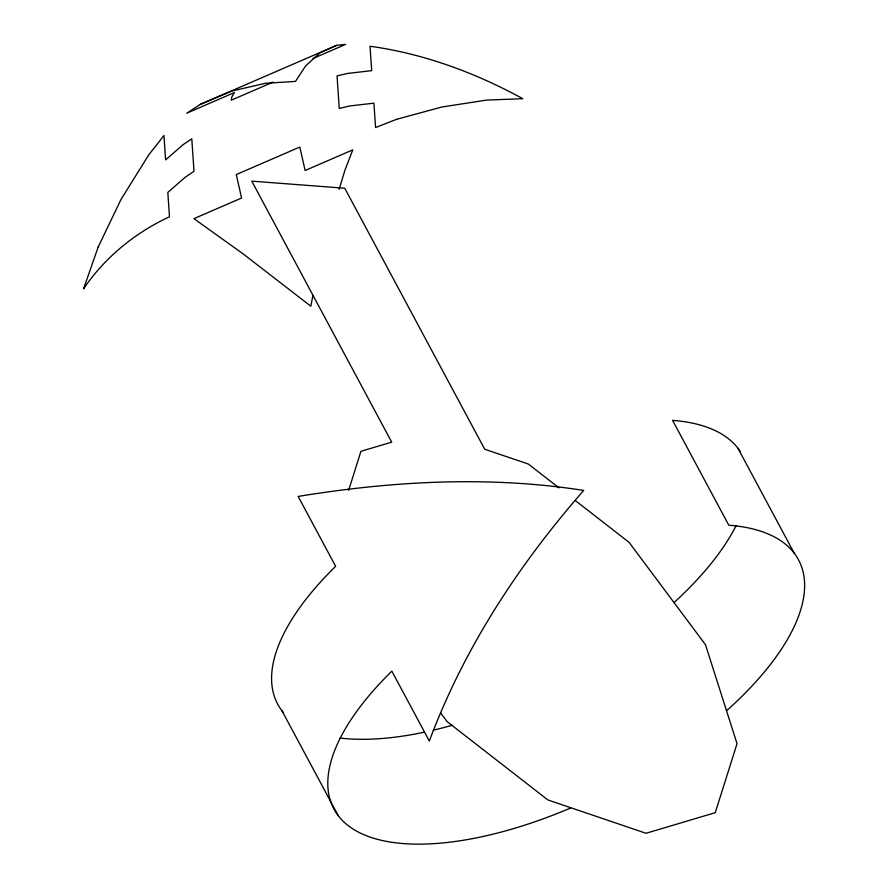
<?xml version="1.0" encoding="UTF-8"?>
<svg xmlns="http://www.w3.org/2000/svg" width="888" height="888" viewBox="0 0 888 888"><rect width="100%" height="100%" fill="white"/><g stroke="black" fill="none" stroke-linecap="round" stroke-linejoin="round"><path stroke-width="1.33" d="M312.898 295.593L310.811 306.194L242.813 253.646L193.928 218.659L241.58 198.024L236.286 174.559L299.822 147.042L305.117 170.507L352.78 149.861L345.088 169.786L339.083 189.344M348.618 490.376L360.939 451.304L391.708 442.146L251.759 181.152L344.755 188.223L484.704 449.217L528.327 464.036L558.996 487.878M312.976 58.519L345.587 44.4L336.608 45.344L200.366 104.351L186.735 113.198L234.388 92.552L231.79 96.992L231.224 100.222L273.16 82.062M336.608 45.344L319.991 52.836L305.683 65.856L295.482 81.396L265.412 83.306L231.724 91.064L200.366 104.351M575.424 500.643L629.093 542.368L705.483 644.721L737.029 743.656L715.262 812.675L646.031 833.277L547.885 799.944L447.108 721.611L440.537 712.809M737.995 448.34L794.205 553.18M281.996 710.811L338.206 815.639M727.117 710.256A263.592 113.475 -28.2 0 0 728.815 525.219L672.593 420.379A263.592 113.475 -28.2 0 1 740.326 451.648M570.662 808.002A263.592 113.475 -28.2 0 1 348.462 825.807A263.592 113.475 -28.2 0 1 391.852 671.15L429.326 741.047C463.925 648.351 518.759 564.624 583.705 490.42C489.011 475.635 392.418 481.041 298.157 496.425L335.631 566.311A263.592 113.475 -28.2 0 0 283.561 712.742M736.163 525.474A263.592 113.475 -28.2 0 1 673.892 602.719M452.258 725.252A263.592 113.475 -28.2 0 1 433.211 730.191M423.831 732.289A263.592 113.475 -28.2 0 1 339.993 738.039M98.191 247.008L83.528 288.911C104.717 257.498 135.187 232.667 169.486 216.805L167.821 192.419L185.303 177.178L194.006 171.34L191.786 138.828L183.095 144.666L165.612 159.896L163.947 135.509L148.773 154.856L121.012 199.445L98.191 247.008M396.681 119.281L375.569 127.55L373.904 103.163L349.761 105.961L339.26 108.436L337.04 75.924L347.541 73.449L371.695 70.651L370.03 46.254C423.698 53.624 475.346 72.772 522.766 98.679L486.391 100.111L441.78 107.037L396.681 119.281"/></g></svg>
